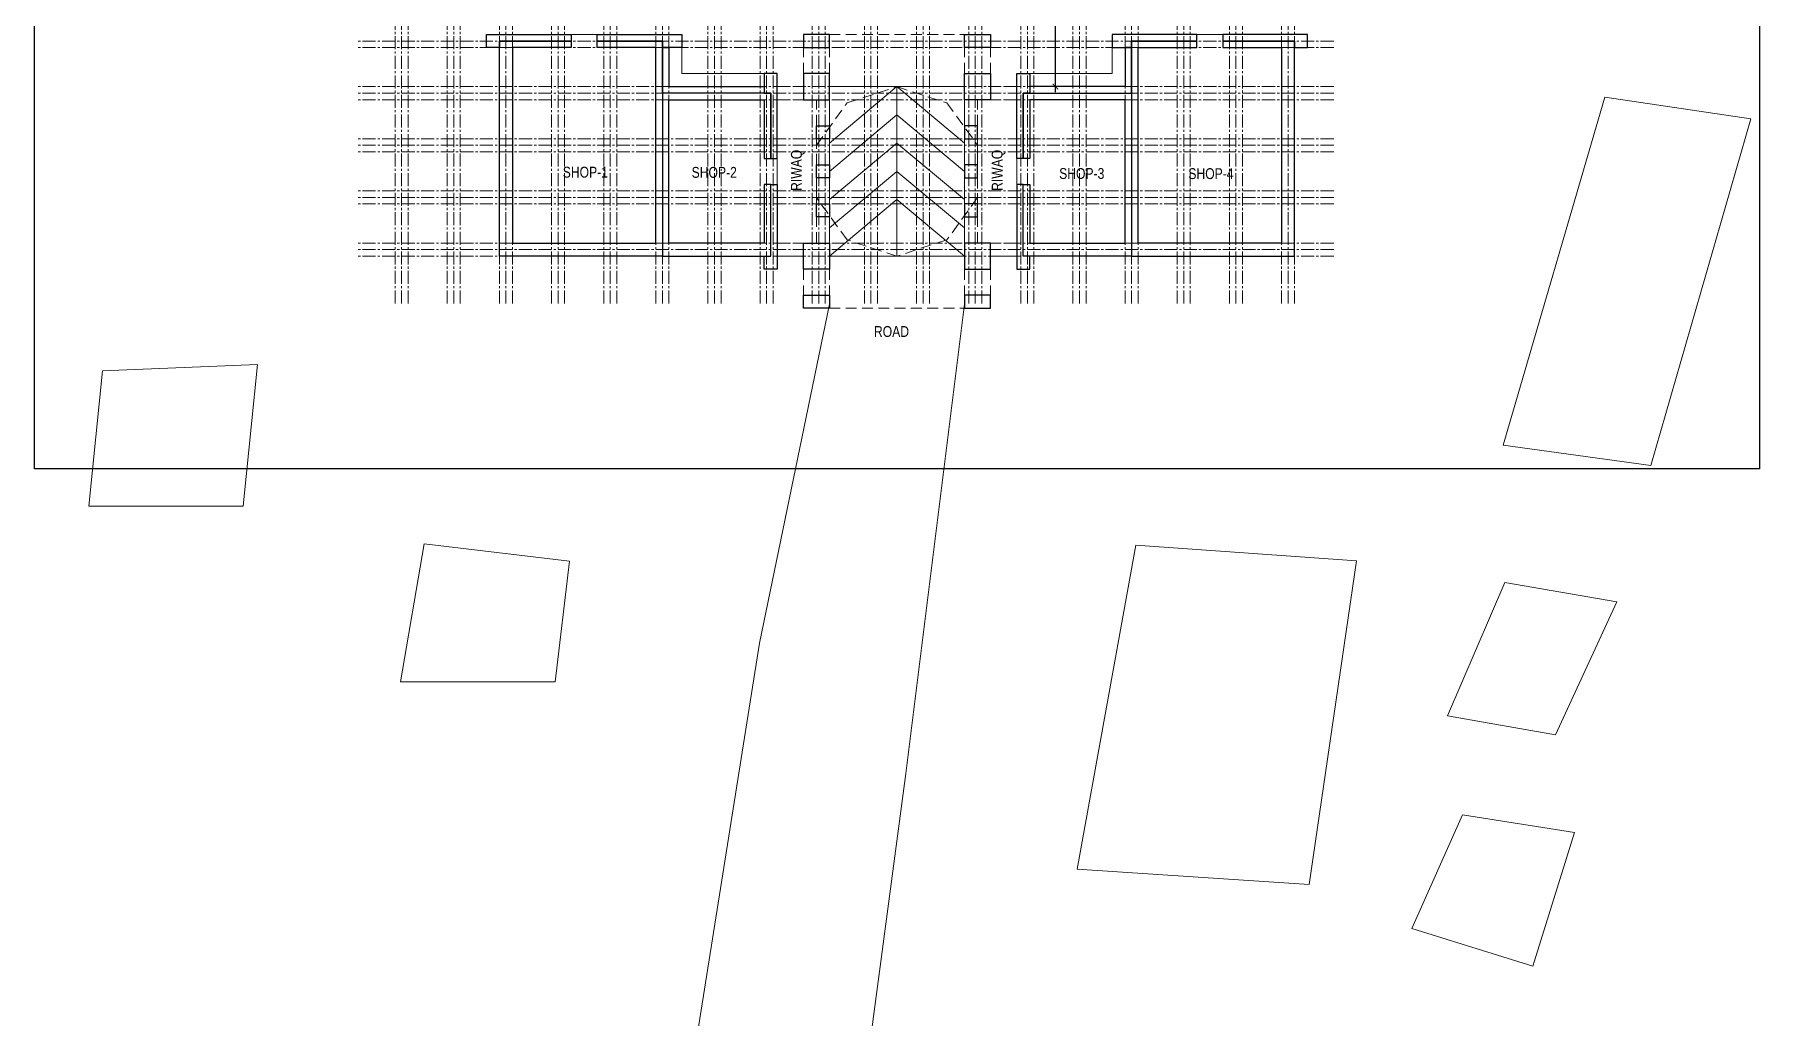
# Model space of a CAD drawing. Header units: millimetres. Extents: x 19 to 1143, y 22 to 444.
# Drawn here: x 192.4 to 271.8, y 124.7 to 170 of the extents above; entities that cross this region are included whole.
import ezdxf

# ---------------------------------------------------------------- set-up
doc = ezdxf.new("R2010")
doc.units = ezdxf.units.MM
doc.linetypes.add('ACAD_ISO04W100', pattern=[30, 24, -3, 0, -3])
doc.linetypes.add('HIDDEN', pattern=[0.375, 0.25, -0.125])
for name, color, linetype, lineweight in [('Above', 31, 'Continuous', 15), ('Elevation 1', 41, 'Continuous', 15), ('Existing', 4, 'Continuous', 13), ('Grid', 115, 'ACAD_ISO04W100', 5), ('Road', 252, 'Continuous', 13), ('Wall', 42, 'Continuous', 30)]:
    doc.layers.add(name, color=color, linetype=linetype, lineweight=lineweight)
doc.layers.add('Dimension', color=133, linetype='Continuous')
doc.layers.add('Text', color=254, linetype='Continuous')
doc.styles.add('1', font='arial.ttf')
doc.styles.add('THAI', font='', dxfattribs={"width": 0.8})
doc.styles.get('THAI').set_extended_font_data('VNI-Avo')
doc.dimstyles.new('A3-100', dxfattribs={"dimtxt": 0.5, "dimasz": 0.25, "dimexe": 0.25, "dimexo": 0.25, "dimgap": 0.05, "dimtad": 1, "dimdec": 1, "dimzin": 0, "dimdsep": 46, "dimtxsty": '1', "dimblk": 'ARCHTICK', "dimcen": 0.1, "dimdle": 0.25, "dimclrd": 256, "dimclre": 256, "dimclrt": 256, "dimadec": 0, "dimazin": 0, "dimtfac": 1, "dimtdec": 1, "dimtofl": 0, "dimtmove": 0, "dimatfit": 3, "dimldrblk": 'ARCHTICK', "dimfxl": 1, "dimtfillclr": 256, "dimtolj": 1, "dimtzin": 0, "dimarcsym": 0})

# ---------------------------------------------------------------- blocks, each defined once
blk = doc.blocks.new('_ArchTick')
at = {"color": 0, "linetype": 'ByBlock', "const_width": 0.15}
blk.add_lwpolyline([(-0.5, -0.5), (0.5, 0.5)], dxfattribs=at)
blk = doc.blocks.new('*D9')
at = {"layer": 'Defpoints', "color": 0, "transparency": 16777216}
for p in [(239.41, 183.382), (242.617, 183.382), (242.617, 167.564)]:
    blk.add_point(p, dxfattribs=at)
at = {"layer": 'Dimension', "lineweight": -2, "transparency": 16777216}
for p, q in [((239.41, 167.314), (239.41, 183.632)), ((242.367, 183.382), (239.16, 183.382)), ((242.367, 167.564), (239.16, 167.564))]:
    blk.add_line(p, q, dxfattribs=at)
at = {"layer": 'Dimension', "lineweight": -2, "transparency": 16777216, "xscale": 0.25, "yscale": 0.25, "zscale": 0.25}
for p, rotation in [((239.41, 183.382), 90), ((239.41, 167.564), 270)]:
    blk.add_blockref('_ArchTick', p, dxfattribs=dict(at, rotation=rotation))
at = {"layer": 'Dimension', "transparency": 16777216, "insert": (239.105, 175.473), "char_height": 0.5, "attachment_point": 5, "rotation": 90, "style": '1'}
blk.add_mtext('\\A1;15.8', dxfattribs=at)

msp = doc.modelspace()

# ---------------------------------------------------------------- linework, layer by layer
msp.add_lwpolyline([(192.417, 149.975), (192.417, 243.975), (271.817, 243.975), (271.817, 149.975)], close=True)
at = {"layer": 'Above', "linetype": 'HIDDEN', "ltscale": 2}
for p, q in [((229.008, 169.964), (235.226, 169.964)), ((227.808, 168.164), (227.808, 169.364)), ((229.008, 168.164), (229.008, 169.364)), ((235.226, 168.164), (235.226, 169.364)), ((236.426, 168.164), (236.426, 169.364)), ((226.608, 167.564), (227.808, 167.564)), ((237.626, 167.564), (236.426, 167.564)), ((226.608, 166.964), (227.808, 166.964)), ((228.408, 165.764), (228.408, 166.964)), ((235.826, 165.764), (235.826, 166.964)), ((237.626, 166.964), (236.426, 166.964)), ((228.408, 163.964), (228.408, 165.164)), ((235.826, 163.964), (235.826, 165.164)), ((228.408, 162.164), (228.408, 163.364)), ((235.826, 162.164), (235.826, 163.364)), ((228.408, 160.364), (228.408, 161.564)), ((235.826, 160.364), (235.826, 161.564)), ((226.608, 160.364), (227.808, 160.364)), ((237.626, 160.364), (236.426, 160.364)), ((227.808, 159.164), (227.808, 157.964)), ((229.008, 159.164), (229.008, 157.964)), ((235.226, 159.164), (235.226, 157.964)), ((236.426, 159.164), (236.426, 157.964)), ((229.008, 157.364), (235.226, 157.364))]:
    msp.add_line(p, q, dxfattribs=at)
msp.add_lwpolyline([(232.117, 167.564), (234.409, 166.819), (235.826, 164.869), (235.826, 162.459), (234.409, 160.509), (232.117, 159.764), (229.825, 160.509), (228.408, 162.459), (228.408, 164.869), (229.825, 166.819)], close=True, dxfattribs=at)
at = {"layer": 'Elevation 1'}
for p, q in [((217.117, 169.964), (218.317, 169.964)), ((247.117, 169.964), (245.917, 169.964)), ((235.226, 167.564), (229.008, 167.564)), ((229.008, 165.764), (229.008, 166.964)), ((235.226, 165.764), (235.226, 166.964)), ((229.008, 163.964), (229.008, 165.164)), ((235.226, 163.964), (235.226, 165.164)), ((226.608, 164.264), (226.608, 163.064)), ((237.626, 164.264), (237.626, 163.064)), ((229.008, 162.164), (229.008, 163.364)), ((235.226, 162.164), (235.226, 163.364)), ((229.008, 160.364), (229.008, 161.564)), ((235.226, 160.364), (235.226, 161.564)), ((226.608, 159.764), (227.808, 159.764)), ((237.626, 159.764), (236.426, 159.764))]:
    msp.add_line(p, q, dxfattribs=at)
for points in [[(222.217, 169.364), (222.217, 168.164), (226.008, 168.164)], [(242.017, 169.364), (242.017, 168.164), (238.226, 168.164)]]:
    msp.add_lwpolyline(points, dxfattribs=at)
at = {"layer": 'Existing'}
for points in [[(264.694, 167.081), (271.42, 166.085), (266.812, 150.125), (260.019, 151.063), (264.694, 167.081)], [(195.544, 154.478), (202.685, 154.775), (202.022, 148.25), (194.922, 148.25), (195.544, 154.478)], [(210.346, 146.522), (217.048, 145.726), (216.388, 140.168), (209.268, 140.168), (210.346, 146.522)], [(243.108, 146.459), (253.269, 145.73), (251.081, 130.841), (240.413, 131.543), (243.108, 146.459)], [(260.088, 144.733), (265.254, 143.856), (262.428, 137.722), (257.457, 138.598), (260.088, 144.733)], [(258.141, 134.052), (263.304, 133.226), (261.384, 127.075), (255.814, 128.814), (258.141, 134.052)]]:
    msp.add_lwpolyline(points, dxfattribs=at)
at = {"layer": 'Grid', "ltscale": 0.025}
for p, q in [((209.017, 157.582), (209.017, 235.987)), ((209.317, 157.582), (209.317, 235.987)), ((209.617, 157.582), (209.617, 235.987)), ((211.417, 157.582), (211.417, 235.987)), ((211.717, 157.582), (211.717, 235.987)), ((212.017, 157.582), (212.017, 235.987)), ((213.817, 157.582), (213.817, 235.987)), ((214.117, 157.582), (214.117, 235.987)), ((214.417, 157.582), (214.417, 235.987)), ((216.217, 157.582), (216.217, 235.987)), ((216.517, 157.582), (216.517, 235.987)), ((216.817, 157.582), (216.817, 235.987)), ((218.617, 157.582), (218.617, 235.987)), ((218.917, 157.582), (218.917, 235.987)), ((219.217, 157.582), (219.217, 235.987)), ((221.017, 157.582), (221.017, 235.987)), ((221.317, 157.582), (221.317, 235.987)), ((221.617, 157.582), (221.617, 235.987)), ((223.417, 157.582), (223.417, 235.987)), ((223.717, 157.582), (223.717, 235.987)), ((224.017, 157.582), (224.017, 235.987)), ((225.817, 157.582), (225.817, 235.987)), ((226.117, 157.582), (226.117, 235.987)), ((226.417, 157.582), (226.417, 235.987)), ((228.217, 157.582), (228.217, 235.987)), ((228.517, 157.582), (228.517, 235.987)), ((228.817, 157.582), (228.817, 235.987)), ((230.617, 157.582), (230.617, 235.987)), ((230.917, 157.582), (230.917, 235.987)), ((231.217, 157.582), (231.217, 235.987)), ((233.017, 157.582), (233.017, 235.987)), ((233.317, 157.582), (233.317, 235.987)), ((233.617, 157.582), (233.617, 235.987)), ((235.417, 157.582), (235.417, 235.987)), ((235.717, 157.582), (235.717, 235.987)), ((236.017, 157.582), (236.017, 235.987)), ((237.817, 157.582), (237.817, 235.987)), ((238.117, 157.582), (238.117, 235.987)), ((238.417, 157.582), (238.417, 235.987)), ((240.217, 157.582), (240.217, 235.987)), ((240.517, 157.582), (240.517, 235.987)), ((240.817, 157.582), (240.817, 235.987)), ((242.617, 157.582), (242.617, 235.987)), ((242.917, 157.582), (242.917, 235.987)), ((243.217, 157.582), (243.217, 235.987)), ((245.017, 157.582), (245.017, 235.987)), ((245.317, 157.582), (245.317, 235.987)), ((245.617, 157.582), (245.617, 235.987)), ((247.417, 157.582), (247.417, 235.987)), ((247.717, 157.582), (247.717, 235.987)), ((248.017, 157.582), (248.017, 235.987)), ((249.817, 157.582), (249.817, 235.987)), ((250.117, 157.582), (250.117, 235.987)), ((250.417, 157.582), (250.417, 235.987)), ((252.217, 169.664), (207.217, 169.664)), ((252.217, 169.364), (207.217, 169.364)), ((252.217, 167.564), (207.217, 167.564)), ((252.217, 167.264), (207.217, 167.264)), ((252.217, 166.964), (207.217, 166.964)), ((252.217, 165.164), (207.217, 165.164)), ((252.217, 164.864), (207.217, 164.864)), ((252.217, 164.564), (207.217, 164.564)), ((252.217, 162.764), (207.217, 162.764)), ((252.217, 162.464), (207.217, 162.464)), ((252.217, 162.164), (207.217, 162.164)), ((252.217, 160.364), (207.217, 160.364)), ((252.217, 160.064), (207.217, 160.064)), ((252.217, 159.764), (207.217, 159.764))]:
    msp.add_line(p, q, dxfattribs=at)
at = {"layer": 'Road'}
for p, q in [((232.117, 159.764), (232.117, 167.564)), ((229.008, 159.764), (235.226, 159.764)), ((225.792, 141.951), (229.008, 157.555)), ((235.226, 157.555), (232.52, 135.945)), ((206.626, 21.603), (225.792, 141.951)), ((232.52, 135.945), (229.046, 109.741))]:
    msp.add_line(p, q, dxfattribs=at)
for points in [[(235.226, 164.964), (232.117, 167.564), (229.008, 164.964)], [(235.226, 163.664), (232.117, 166.264), (229.008, 163.664)], [(235.226, 162.364), (232.117, 164.964), (229.008, 162.364)], [(235.226, 161.064), (232.117, 163.664), (229.008, 161.064)], [(235.226, 159.764), (232.117, 162.364), (229.008, 159.764)]]:
    msp.add_lwpolyline(points, dxfattribs=at)
at = {"layer": 'Wall'}
for points in [[(213.217, 169.964), (217.117, 169.964), (217.117, 169.664), (213.817, 169.664), (213.817, 169.364), (213.217, 169.364)], [(227.808, 169.964), (227.808, 169.364), (229.008, 169.364), (229.008, 169.964)], [(236.426, 169.964), (236.426, 169.364), (235.226, 169.364), (235.226, 169.964)], [(251.017, 169.964), (247.117, 169.964), (247.117, 169.664), (250.417, 169.664), (250.417, 169.364), (251.017, 169.364)], [(227.808, 168.164), (227.808, 166.964), (229.008, 166.964), (229.008, 168.164)], [(236.426, 168.164), (236.426, 166.964), (235.226, 166.964), (235.226, 168.164)], [(226.308, 163.064), (226.008, 163.064), (226.008, 160.364), (221.617, 160.364), (221.617, 166.964), (226.008, 166.964), (226.008, 164.264), (226.308, 164.264), (226.308, 167.264), (221.317, 167.264), (221.317, 159.764), (226.308, 159.764)], [(237.926, 163.064), (238.226, 163.064), (238.226, 160.364), (242.617, 160.364), (242.617, 166.964), (238.226, 166.964), (238.226, 164.264), (237.926, 164.264), (237.926, 167.264), (242.917, 167.264), (242.917, 159.764), (237.926, 159.764)], [(228.408, 165.164), (228.408, 165.764), (229.008, 165.764), (229.008, 165.164)], [(235.826, 165.164), (235.826, 165.764), (235.226, 165.764), (235.226, 165.164)], [(228.408, 163.364), (228.408, 163.964), (229.008, 163.964), (229.008, 163.364)], [(235.826, 163.364), (235.826, 163.964), (235.226, 163.964), (235.226, 163.364)], [(226.308, 163.064), (226.608, 163.064), (226.608, 159.164), (226.008, 159.164), (226.008, 159.764), (226.308, 159.764)], [(237.926, 163.064), (237.626, 163.064), (237.626, 159.164), (238.226, 159.164), (238.226, 159.764), (237.926, 159.764)], [(228.408, 161.564), (228.408, 162.164), (229.008, 162.164), (229.008, 161.564)], [(235.826, 161.564), (235.826, 162.164), (235.226, 162.164), (235.226, 161.564)], [(227.808, 159.164), (227.808, 160.364), (229.008, 160.364), (229.008, 159.164)], [(236.426, 159.164), (236.426, 160.364), (235.226, 160.364), (235.226, 159.164)], [(227.808, 157.364), (227.808, 157.964), (229.008, 157.964), (229.008, 157.364)], [(236.426, 157.364), (236.426, 157.964), (235.226, 157.964), (235.226, 157.364)]]:
    msp.add_lwpolyline(points, close=True, dxfattribs=at)
for points in [[(218.317, 169.664), (218.317, 169.964), (222.217, 169.964), (222.217, 169.364), (221.317, 169.364), (221.317, 169.664), (218.317, 169.664)], [(245.917, 169.664), (245.917, 169.964), (242.017, 169.964), (242.017, 169.364), (242.917, 169.364), (242.917, 169.664), (245.917, 169.664)], [(218.317, 169.664), (221.317, 169.664), (221.317, 159.764), (213.817, 159.764), (213.817, 169.664), (217.117, 169.664), (217.117, 169.364), (214.417, 169.364), (214.417, 160.364), (221.017, 160.364), (221.017, 169.364), (218.317, 169.364), (218.317, 169.664)], [(221.617, 169.364), (221.617, 167.564), (226.008, 167.564), (226.008, 167.264), (221.317, 167.264), (221.317, 169.364), (221.617, 169.364)], [(242.617, 169.364), (242.617, 167.564), (238.226, 167.564), (238.226, 167.264), (242.917, 167.264), (242.917, 169.364), (242.617, 169.364)], [(245.917, 169.664), (242.917, 169.664), (242.917, 159.764), (250.417, 159.764), (250.417, 169.664), (247.117, 169.664), (247.117, 169.364), (249.817, 169.364), (249.817, 160.364), (243.217, 160.364), (243.217, 169.364), (245.917, 169.364), (245.917, 169.664)], [(226.308, 164.264), (226.608, 164.264), (226.608, 168.164), (226.008, 168.164), (226.008, 167.264), (226.308, 167.264), (226.308, 164.264)], [(237.926, 164.264), (237.626, 164.264), (237.626, 168.164), (238.226, 168.164), (238.226, 167.264), (237.926, 167.264), (237.926, 164.264)]]:
    msp.add_lwpolyline(points, dxfattribs=at)

# ---------------------------------------------------------------- texts
at = {"layer": 'Text', "char_height": 0.5, "attachment_point": 1, "rotation": 90, "style": 'THAI'}
for insert in [(227.236, 158.03), (236.476, 158.03)]:
    msp.add_mtext_dynamic_manual_height_columns('\\pi4.73449;{\\fArial|b0|i0|c0|p34;RIWAQ}', width=11.29818, gutter_width=1, heights=[0], dxfattribs=dict(at, insert=insert))
at = {"layer": 'Text', "char_height": 0.5, "attachment_point": 1, "style": 'THAI'}
for s, insert in [('\\pi4.67269;{\\fArial|b0|i0|c0|p34;SHOP-1}', (212.059, 163.878)), ('\\pi4.63613;{\\fArial|b0|i0|c0|p34;SHOP-2}', (218.028, 163.868)), ('\\pi4.63409;{\\fArial|b0|i0|c0|p34;SHOP-3}', (234.947, 163.816)), ('\\pi4.6349;{\\fArial|b0|i0|c0|p34;SHOP-4}', (240.893, 163.81)), ('\\pi4.8787;{\\fArial|b0|i0|c0|p34;ROAD}', (226.178, 156.543))]:
    msp.add_mtext_dynamic_manual_height_columns(s, width=11.29818, gutter_width=1, heights=[0], dxfattribs=dict(at, insert=insert))

# ---------------------------------------------------------------- dimensions: what is measured, and where the dimension line sits
at = {"layer": 'Dimension'}
dim = msp.add_linear_dim(base=(239.41, 183.382), p1=(242.617, 167.564), p2=(242.617, 183.382), angle=90, dimstyle='A3-100', dxfattribs=at)
dim.commit()
dim.dimension.update_dxf_attribs({"geometry": '*D9', "text_midpoint": (239.105, 175.473)})

doc.saveas('drawing.dxf')
